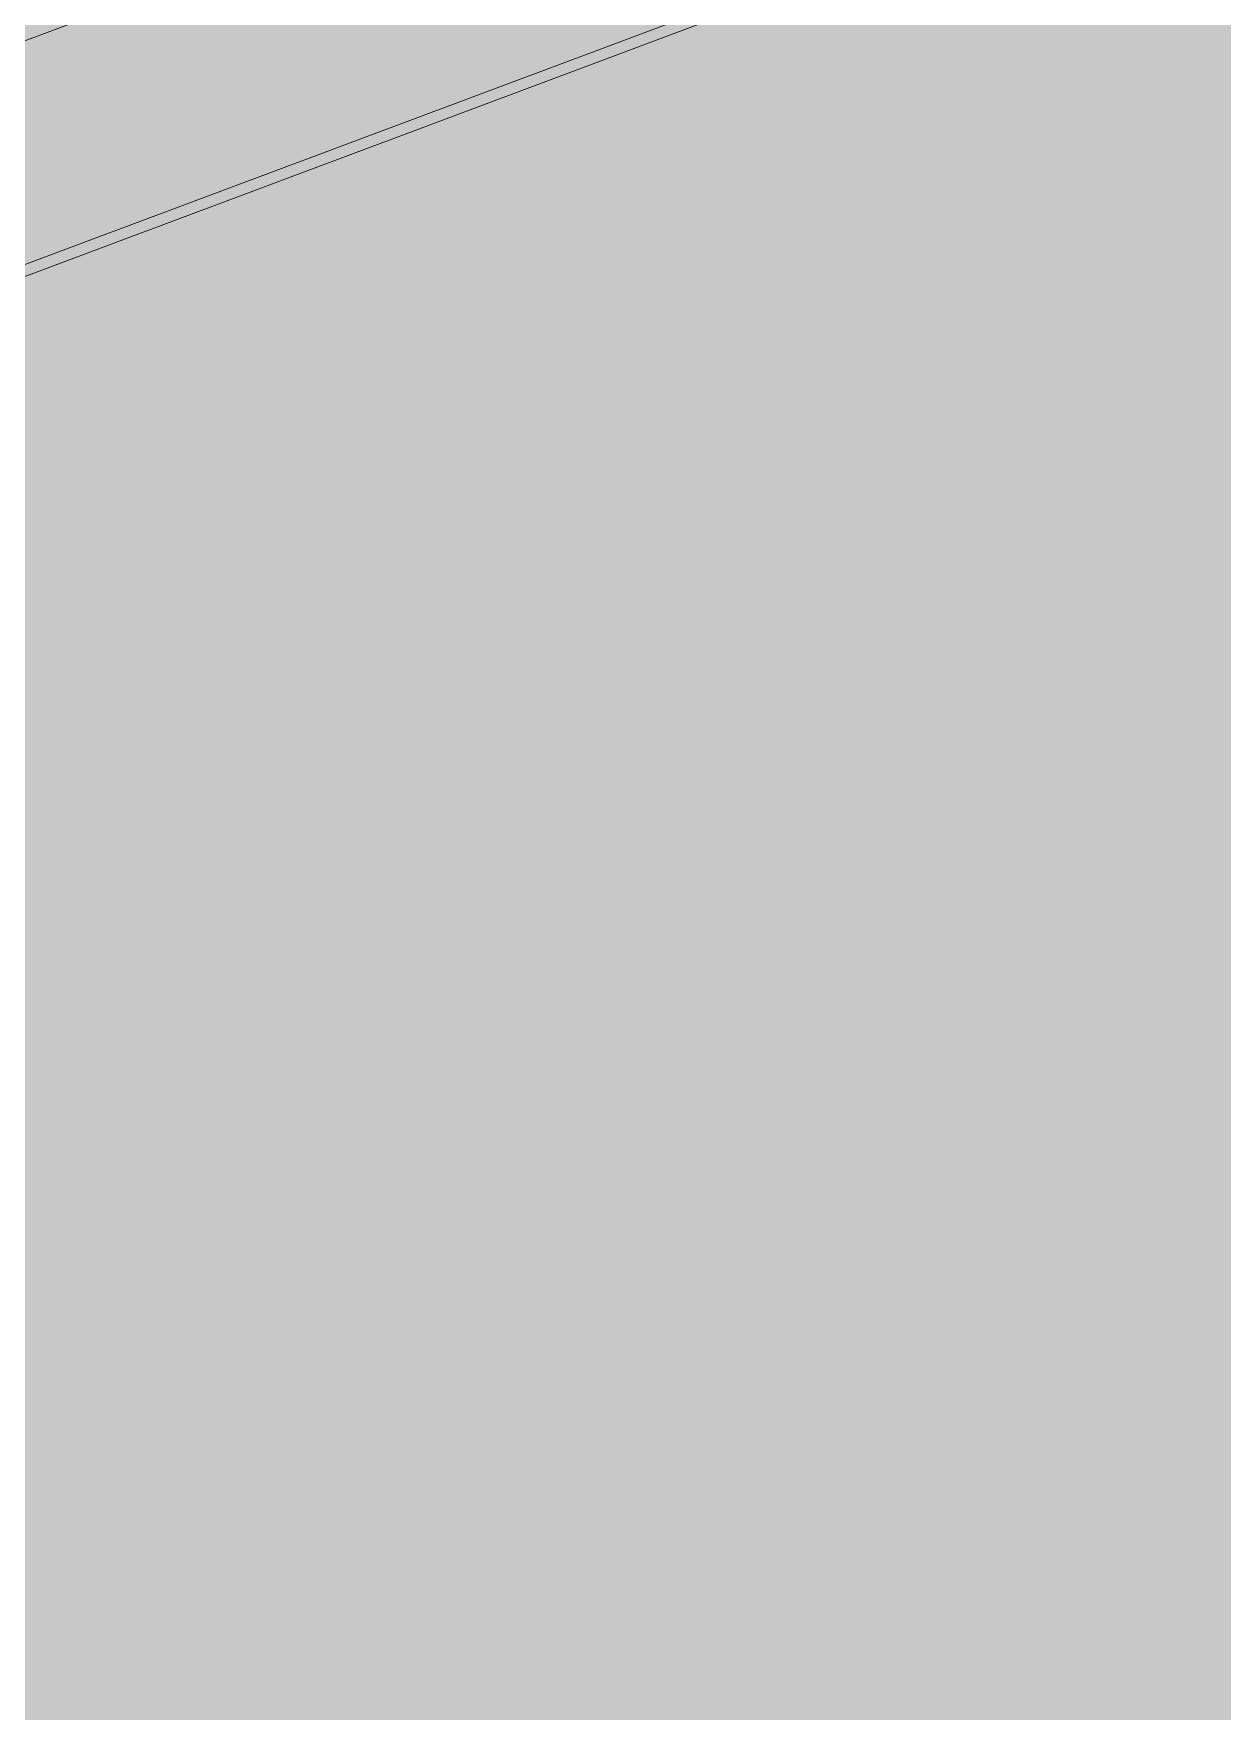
# Paper-space layout '03 3D Building and Roof' of a CAD drawing. Header units: millimetres. Extents: x 5 to 415, y 5 to 292.
# Drawn here: x 187.09 to 195.83, y 75.74 to 88.08 of the extents above; entities that cross this region are included whole.
import ezdxf

# ---------------------------------------------------------------- set-up
doc = ezdxf.new("R2010")
doc.units = ezdxf.units.MM
doc.layers.add('EXISTING', color=7, linetype='Continuous')
doc.layers.add('IMAGES', color=7, linetype='Continuous')

# ---------------------------------------------------------------- blocks, each defined once
blk = doc.blocks.new('SHEET_03')
at = {"layer": 'EXISTING', "color": 250, "lineweight": 9}
for p, q in [((96.061, 53.952), (211.603, 97.235)), ((96.061, 52.306), (211.603, 95.589)), ((96.061, 52.218), (211.603, 95.501))]:
    blk.add_line(p, q, dxfattribs=at)
at = {"layer": 'IMAGES', "color": 7}
for points in [[(187.346, 88), (187.517, 88), (187.346, 88.343), (187.517, 88.343)], [(187.003, 88), (187.174, 88), (187.003, 88.171), (187.174, 88.171)], [(187.174, 88), (187.346, 88), (187.174, 88.171), (187.346, 88.171)], [(187.517, 88), (188.031, 88), (187.517, 88.171), (188.031, 88.171)], [(188.031, 88), (188.203, 88), (188.031, 88.171), (188.203, 88.171)], [(188.203, 88), (188.545, 88), (188.203, 88.171), (188.545, 88.171)], [(188.545, 88), (189.916, 88), (188.545, 88.171), (189.916, 88.171)], [(189.916, 88), (190.088, 88), (189.916, 88.171), (190.088, 88.171)], [(190.088, 88), (190.259, 88), (190.088, 88.171), (190.259, 88.171)], [(190.259, 88), (190.43, 88), (190.259, 88.171), (190.43, 88.171)], [(190.43, 88), (190.602, 88), (190.43, 88.171), (190.602, 88.171)], [(190.602, 88), (190.773, 88), (190.602, 88.171), (190.773, 88.171)], [(190.773, 88), (190.944, 88), (190.773, 88.171), (190.944, 88.171)], [(190.944, 88), (191.116, 88), (190.944, 88.171), (191.116, 88.171)], [(191.116, 88), (191.287, 88), (191.116, 88.171), (191.287, 88.171)], [(191.287, 88), (191.458, 88), (191.287, 88.171), (191.458, 88.171)], [(191.458, 88), (191.801, 88), (191.458, 88.171), (191.801, 88.171)], [(191.801, 88), (192.144, 88), (191.801, 88.171), (192.144, 88.171)], [(192.144, 88), (192.315, 88), (192.144, 88.171), (192.315, 88.171)], [(192.315, 88), (192.487, 88), (192.315, 88.171), (192.487, 88.171)], [(192.487, 88), (209.966, 88), (192.487, 88.171), (209.966, 88.171)], [(187.003, 87.829), (187.174, 87.829), (187.003, 88), (187.174, 88)], [(187.174, 87.829), (187.346, 87.829), (187.174, 88), (187.346, 88)], [(187.346, 87.829), (187.517, 87.829), (187.346, 88), (187.517, 88)], [(187.517, 87.829), (188.031, 87.829), (187.517, 88), (188.031, 88)], [(188.031, 87.829), (189.745, 87.829), (188.031, 88), (189.745, 88)], [(189.745, 87.829), (189.916, 87.829), (189.745, 88), (189.916, 88)], [(189.916, 87.829), (190.088, 87.829), (189.916, 88), (190.088, 88)], [(190.088, 87.829), (190.259, 87.829), (190.088, 88), (190.259, 88)], [(190.259, 87.829), (190.43, 87.829), (190.259, 88), (190.43, 88)], [(190.43, 87.829), (190.602, 87.829), (190.43, 88), (190.602, 88)], [(190.602, 87.829), (190.773, 87.829), (190.602, 88), (190.773, 88)], [(190.773, 87.829), (190.944, 87.829), (190.773, 88), (190.944, 88)], [(190.944, 87.829), (191.116, 87.829), (190.944, 88), (191.116, 88)], [(191.116, 87.829), (191.287, 87.829), (191.116, 88), (191.287, 88)], [(191.287, 87.829), (191.458, 87.829), (191.287, 88), (191.458, 88)], [(191.458, 87.829), (191.801, 87.829), (191.458, 88), (191.801, 88)], [(191.801, 87.829), (192.144, 87.829), (191.801, 88), (192.144, 88)], [(192.144, 87.829), (192.315, 87.829), (192.144, 88), (192.315, 88)], [(192.315, 87.829), (209.966, 87.829), (192.315, 88), (209.966, 88)], [(187.003, 87.657), (187.346, 87.657), (187.003, 87.829), (187.346, 87.829)], [(187.346, 87.657), (189.059, 87.657), (187.346, 87.829), (189.059, 87.829)], [(189.059, 87.657), (189.231, 87.657), (189.059, 87.829), (189.231, 87.829)], [(189.231, 87.657), (189.402, 87.657), (189.231, 87.829), (189.402, 87.829)], [(189.402, 87.657), (189.745, 87.657), (189.402, 87.829), (189.745, 87.829)], [(189.745, 87.657), (189.916, 87.657), (189.745, 87.829), (189.916, 87.829)], [(189.916, 87.657), (190.088, 87.657), (189.916, 87.829), (190.088, 87.829)], [(190.088, 87.657), (190.259, 87.657), (190.088, 87.829), (190.259, 87.829)], [(190.259, 87.657), (190.43, 87.657), (190.259, 87.829), (190.43, 87.829)], [(190.43, 87.657), (190.602, 87.657), (190.43, 87.829), (190.602, 87.829)], [(190.602, 87.657), (190.773, 87.657), (190.602, 87.829), (190.773, 87.829)], [(190.773, 87.657), (190.944, 87.657), (190.773, 87.829), (190.944, 87.829)], [(190.944, 87.657), (191.458, 87.657), (190.944, 87.829), (191.458, 87.829)], [(191.458, 87.657), (191.63, 87.657), (191.458, 87.829), (191.63, 87.829)], [(191.63, 87.657), (191.801, 87.657), (191.63, 87.829), (191.801, 87.829)], [(191.801, 87.657), (209.966, 87.657), (191.801, 87.829), (209.966, 87.829)], [(186.832, 87.486), (188.374, 87.486), (186.832, 87.657), (188.374, 87.657)], [(188.374, 87.486), (188.545, 87.486), (188.374, 87.657), (188.545, 87.657)], [(188.545, 87.486), (188.888, 87.486), (188.545, 87.657), (188.888, 87.657)], [(188.888, 87.486), (189.059, 87.486), (188.888, 87.657), (189.059, 87.657)], [(189.059, 87.486), (189.402, 87.486), (189.059, 87.657), (189.402, 87.657)], [(189.402, 87.314), (189.573, 87.314), (189.402, 87.657), (189.573, 87.657)], [(189.573, 87.486), (189.745, 87.486), (189.573, 87.657), (189.745, 87.657)], [(189.745, 87.486), (189.916, 87.486), (189.745, 87.657), (189.916, 87.657)], [(189.916, 87.486), (190.088, 87.486), (189.916, 87.657), (190.088, 87.657)], [(190.088, 87.486), (190.259, 87.486), (190.088, 87.657), (190.259, 87.657)], [(190.259, 87.314), (190.43, 87.314), (190.259, 87.657), (190.43, 87.657)], [(190.43, 87.486), (190.602, 87.486), (190.43, 87.657), (190.602, 87.657)], [(190.602, 87.486), (190.944, 87.486), (190.602, 87.657), (190.944, 87.657)], [(190.944, 87.486), (191.458, 87.486), (190.944, 87.657), (191.458, 87.657)], [(191.458, 87.486), (209.966, 87.486), (191.458, 87.657), (209.966, 87.657)], [(186.318, 87.314), (188.203, 87.314), (186.318, 87.486), (188.203, 87.486)], [(188.203, 87.314), (188.374, 87.314), (188.203, 87.486), (188.374, 87.486)], [(188.374, 87.314), (188.888, 87.314), (188.374, 87.486), (188.888, 87.486)], [(188.888, 87.314), (189.231, 87.314), (188.888, 87.486), (189.231, 87.486)], [(189.231, 87.314), (189.402, 87.314), (189.231, 87.486), (189.402, 87.486)], [(189.573, 87.314), (189.745, 87.314), (189.573, 87.486), (189.745, 87.486)], [(189.745, 87.143), (189.916, 87.143), (189.745, 87.486), (189.916, 87.486)], [(189.916, 87.314), (190.259, 87.314), (189.916, 87.486), (190.259, 87.486)], [(190.43, 87.314), (191.116, 87.314), (190.43, 87.486), (191.116, 87.486)], [(191.116, 87.314), (191.287, 87.314), (191.116, 87.486), (191.287, 87.486)], [(191.287, 87.314), (191.458, 87.314), (191.287, 87.486), (191.458, 87.486)], [(191.458, 87.314), (191.801, 87.314), (191.458, 87.486), (191.801, 87.486)], [(191.801, 87.314), (191.973, 87.314), (191.801, 87.486), (191.973, 87.486)], [(191.973, 87.314), (209.966, 87.314), (191.973, 87.486), (209.966, 87.486)], [(185.975, 87.143), (187.517, 87.143), (185.975, 87.314), (187.517, 87.314)], [(187.517, 87.143), (187.688, 87.143), (187.517, 87.314), (187.688, 87.314)], [(187.688, 87.143), (187.86, 87.143), (187.688, 87.314), (187.86, 87.314)], [(187.86, 87.143), (188.031, 87.143), (187.86, 87.314), (188.031, 87.314)], [(188.031, 87.143), (188.374, 87.143), (188.031, 87.314), (188.374, 87.314)], [(188.374, 87.143), (188.545, 87.143), (188.374, 87.314), (188.545, 87.314)], [(188.545, 87.143), (188.717, 87.143), (188.545, 87.314), (188.717, 87.314)], [(188.717, 87.143), (188.888, 87.143), (188.717, 87.314), (188.888, 87.314)], [(188.888, 87.143), (189.059, 87.143), (188.888, 87.314), (189.059, 87.314)], [(189.059, 87.143), (189.231, 87.143), (189.059, 87.314), (189.231, 87.314)], [(189.231, 86.971), (189.573, 86.971), (189.231, 87.314), (189.573, 87.314)], [(189.573, 87.143), (189.745, 87.143), (189.573, 87.314), (189.745, 87.314)], [(189.916, 87.143), (190.088, 87.143), (189.916, 87.314), (190.088, 87.314)], [(190.088, 87.143), (190.43, 87.143), (190.088, 87.314), (190.43, 87.314)], [(190.43, 87.143), (190.944, 87.143), (190.43, 87.314), (190.944, 87.314)], [(190.944, 87.143), (191.287, 87.143), (190.944, 87.314), (191.287, 87.314)], [(191.287, 87.143), (191.63, 87.143), (191.287, 87.314), (191.63, 87.314)], [(191.63, 87.143), (191.801, 87.143), (191.63, 87.314), (191.801, 87.314)], [(191.801, 87.143), (191.973, 87.143), (191.801, 87.314), (191.973, 87.314)], [(191.973, 87.143), (192.144, 87.143), (191.973, 87.314), (192.144, 87.314)], [(192.144, 87.143), (192.315, 87.143), (192.144, 87.314), (192.315, 87.314)], [(192.315, 87.143), (209.966, 87.143), (192.315, 87.314), (209.966, 87.314)], [(185.461, 86.971), (187.346, 86.971), (185.461, 87.143), (187.346, 87.143)], [(187.346, 86.971), (187.517, 86.971), (187.346, 87.143), (187.517, 87.143)], [(187.517, 86.971), (187.688, 86.971), (187.517, 87.143), (187.688, 87.143)], [(187.688, 86.971), (187.86, 86.971), (187.688, 87.143), (187.86, 87.143)], [(187.86, 86.971), (188.374, 86.971), (187.86, 87.143), (188.374, 87.143)], [(188.374, 86.971), (188.545, 86.971), (188.374, 87.143), (188.545, 87.143)], [(188.545, 86.971), (188.717, 86.971), (188.545, 87.143), (188.717, 87.143)], [(188.717, 86.971), (188.888, 86.971), (188.717, 87.143), (188.888, 87.143)], [(188.888, 86.971), (189.231, 86.971), (188.888, 87.143), (189.231, 87.143)], [(189.573, 86.971), (189.745, 86.971), (189.573, 87.143), (189.745, 87.143)], [(189.745, 86.971), (190.088, 86.971), (189.745, 87.143), (190.088, 87.143)], [(190.088, 86.971), (191.287, 86.971), (190.088, 87.143), (191.287, 87.143)], [(191.287, 86.971), (191.63, 86.971), (191.287, 87.143), (191.63, 87.143)], [(191.63, 86.971), (191.801, 86.971), (191.63, 87.143), (191.801, 87.143)], [(191.801, 86.971), (191.973, 86.971), (191.801, 87.143), (191.973, 87.143)], [(191.973, 86.971), (192.144, 86.971), (191.973, 87.143), (192.144, 87.143)], [(192.144, 86.971), (192.315, 86.971), (192.144, 87.143), (192.315, 87.143)], [(192.315, 86.971), (192.829, 86.971), (192.315, 87.143), (192.829, 87.143)], [(192.829, 86.971), (209.966, 86.971), (192.829, 87.143), (209.966, 87.143)], [(187.003, 86.629), (187.174, 86.629), (187.003, 86.971), (187.174, 86.971)], [(187.174, 86.8), (187.517, 86.8), (187.174, 86.971), (187.517, 86.971)], [(187.517, 86.8), (187.688, 86.8), (187.517, 86.971), (187.688, 86.971)], [(187.688, 86.629), (187.86, 86.629), (187.688, 86.971), (187.86, 86.971)], [(187.86, 86.8), (188.031, 86.8), (187.86, 86.971), (188.031, 86.971)], [(188.031, 86.8), (188.203, 86.8), (188.031, 86.971), (188.203, 86.971)], [(188.203, 86.8), (188.374, 86.8), (188.203, 86.971), (188.374, 86.971)], [(188.374, 86.8), (188.888, 86.8), (188.374, 86.971), (188.888, 86.971)], [(188.888, 86.8), (189.059, 86.8), (188.888, 86.971), (189.059, 86.971)], [(189.059, 86.8), (189.231, 86.8), (189.059, 86.971), (189.231, 86.971)], [(189.231, 86.8), (189.573, 86.8), (189.231, 86.971), (189.573, 86.971)], [(189.573, 86.8), (189.745, 86.8), (189.573, 86.971), (189.745, 86.971)], [(189.745, 86.8), (191.63, 86.8), (189.745, 86.971), (191.63, 86.971)], [(191.63, 86.8), (191.973, 86.8), (191.63, 86.971), (191.973, 86.971)], [(191.973, 86.8), (192.144, 86.8), (191.973, 86.971), (192.144, 86.971)], [(192.144, 86.8), (192.315, 86.8), (192.144, 86.971), (192.315, 86.971)], [(192.315, 86.8), (192.487, 86.8), (192.315, 86.971), (192.487, 86.971)], [(192.487, 86.8), (192.829, 86.8), (192.487, 86.971), (192.829, 86.971)], [(192.829, 86.8), (193.172, 86.8), (192.829, 86.971), (193.172, 86.971)], [(193.172, 86.8), (209.966, 86.8), (193.172, 86.971), (209.966, 86.971)], [(187.174, 86.629), (187.517, 86.629), (187.174, 86.8), (187.517, 86.8)], [(187.517, 86.629), (187.688, 86.629), (187.517, 86.8), (187.688, 86.8)], [(187.86, 86.629), (188.203, 86.629), (187.86, 86.8), (188.203, 86.8)], [(188.203, 86.629), (188.374, 86.629), (188.203, 86.8), (188.374, 86.8)], [(188.374, 86.629), (188.545, 86.629), (188.374, 86.8), (188.545, 86.8)], [(188.545, 86.629), (188.717, 86.629), (188.545, 86.8), (188.717, 86.8)], [(188.717, 86.629), (189.231, 86.629), (188.717, 86.8), (189.231, 86.8)], [(189.231, 86.629), (192.144, 86.629), (189.231, 86.8), (192.144, 86.8)], [(192.144, 86.629), (192.658, 86.629), (192.144, 86.8), (192.658, 86.8)], [(192.658, 86.629), (192.829, 86.629), (192.658, 86.8), (192.829, 86.8)], [(192.829, 86.629), (193.001, 86.629), (192.829, 86.8), (193.001, 86.8)], [(193.001, 86.629), (193.172, 86.629), (193.001, 86.8), (193.172, 86.8)], [(193.172, 86.629), (193.343, 86.629), (193.172, 86.8), (193.343, 86.8)], [(193.343, 86.629), (193.686, 86.629), (193.343, 86.8), (193.686, 86.8)], [(193.686, 86.629), (209.966, 86.629), (193.686, 86.8), (209.966, 86.8)], [(187.003, 86.457), (187.174, 86.457), (187.003, 86.629), (187.174, 86.629)], [(187.174, 86.457), (187.517, 86.457), (187.174, 86.629), (187.517, 86.629)], [(187.517, 86.457), (188.031, 86.457), (187.517, 86.629), (188.031, 86.629)], [(188.031, 86.457), (188.203, 86.457), (188.031, 86.629), (188.203, 86.629)], [(188.203, 86.457), (188.374, 86.457), (188.203, 86.629), (188.374, 86.629)], [(188.374, 86.457), (188.717, 86.457), (188.374, 86.629), (188.717, 86.629)], [(188.717, 86.457), (192.658, 86.457), (188.717, 86.629), (192.658, 86.629)], [(192.658, 86.457), (192.829, 86.457), (192.658, 86.629), (192.829, 86.629)], [(192.829, 86.457), (193.001, 86.457), (192.829, 86.629), (193.001, 86.629)], [(193.001, 86.457), (193.343, 86.457), (193.001, 86.629), (193.343, 86.629)], [(193.343, 86.457), (193.686, 86.457), (193.343, 86.629), (193.686, 86.629)], [(193.686, 86.457), (194.2, 86.457), (193.686, 86.629), (194.2, 86.629)], [(194.2, 86.457), (209.966, 86.457), (194.2, 86.629), (209.966, 86.629)], [(187.003, 86.114), (187.174, 86.114), (187.003, 86.457), (187.174, 86.457)], [(187.174, 86.286), (187.517, 86.286), (187.174, 86.457), (187.517, 86.457)], [(187.517, 86.286), (187.86, 86.286), (187.517, 86.457), (187.86, 86.457)], [(187.86, 86.286), (188.203, 86.286), (187.86, 86.457), (188.203, 86.457)], [(188.203, 86.286), (188.374, 86.286), (188.203, 86.457), (188.374, 86.457)], [(188.374, 86.286), (193.001, 86.286), (188.374, 86.457), (193.001, 86.457)], [(193.001, 86.286), (193.343, 86.286), (193.001, 86.457), (193.343, 86.457)], [(193.343, 86.286), (193.515, 86.286), (193.343, 86.457), (193.515, 86.457)], [(193.515, 86.286), (193.686, 86.286), (193.515, 86.457), (193.686, 86.457)], [(193.686, 86.286), (193.858, 86.286), (193.686, 86.457), (193.858, 86.457)], [(193.858, 86.286), (194.029, 86.286), (193.858, 86.457), (194.029, 86.457)], [(194.029, 86.286), (194.2, 86.286), (194.029, 86.457), (194.2, 86.457)], [(194.2, 86.286), (194.543, 86.286), (194.2, 86.457), (194.543, 86.457)], [(194.543, 86.286), (209.966, 86.286), (194.543, 86.457), (209.966, 86.457)], [(187.174, 86.114), (187.346, 86.114), (187.174, 86.286), (187.346, 86.286)], [(187.346, 86.114), (187.517, 86.114), (187.346, 86.286), (187.517, 86.286)], [(187.517, 86.114), (187.86, 86.114), (187.517, 86.286), (187.86, 86.286)], [(187.86, 86.114), (193.515, 86.114), (187.86, 86.286), (193.515, 86.286)], [(193.515, 86.114), (193.686, 86.114), (193.515, 86.286), (193.686, 86.286)], [(193.686, 86.114), (193.858, 86.114), (193.686, 86.286), (193.858, 86.286)], [(193.858, 86.114), (194.029, 86.114), (193.858, 86.286), (194.029, 86.286)], [(194.029, 86.114), (194.2, 86.114), (194.029, 86.286), (194.2, 86.286)], [(194.2, 86.114), (194.372, 86.114), (194.2, 86.286), (194.372, 86.286)], [(194.372, 86.114), (194.543, 86.114), (194.372, 86.286), (194.543, 86.286)], [(194.543, 86.114), (195.057, 86.114), (194.543, 86.286), (195.057, 86.286)], [(195.057, 86.114), (209.966, 86.114), (195.057, 86.286), (209.966, 86.286)], [(187.003, 85.943), (187.174, 85.943), (187.003, 86.114), (187.174, 86.114)], [(187.174, 85.943), (187.346, 85.943), (187.174, 86.114), (187.346, 86.114)], [(187.346, 85.943), (194.029, 85.943), (187.346, 86.114), (194.029, 86.114)], [(194.029, 85.943), (194.2, 85.943), (194.029, 86.114), (194.2, 86.114)], [(194.2, 85.943), (194.372, 85.943), (194.2, 86.114), (194.372, 86.114)], [(194.372, 85.943), (194.543, 85.943), (194.372, 86.114), (194.543, 86.114)], [(194.543, 85.943), (194.714, 85.943), (194.543, 86.114), (194.714, 86.114)], [(194.714, 85.943), (195.057, 85.943), (194.714, 86.114), (195.057, 86.114)], [(195.057, 85.943), (195.4, 85.943), (195.057, 86.114), (195.4, 86.114)], [(195.4, 85.943), (195.571, 85.943), (195.4, 86.114), (195.571, 86.114)], [(195.571, 85.943), (209.966, 85.943), (195.571, 86.114), (209.966, 86.114)], [(187.003, 85.771), (194.543, 85.771), (187.003, 85.943), (194.543, 85.943)], [(194.543, 85.771), (194.886, 85.771), (194.543, 85.943), (194.886, 85.943)], [(194.886, 85.771), (195.057, 85.771), (194.886, 85.943), (195.057, 85.943)], [(195.057, 85.771), (195.4, 85.771), (195.057, 85.943), (195.4, 85.943)], [(195.4, 85.771), (195.571, 85.771), (195.4, 85.943), (195.571, 85.943)], [(195.571, 85.771), (195.914, 85.771), (195.571, 85.943), (195.914, 85.943)], [(186.489, 85.6), (195.057, 85.6), (186.489, 85.771), (195.057, 85.771)], [(195.057, 85.6), (195.4, 85.6), (195.057, 85.771), (195.4, 85.771)], [(195.4, 85.6), (195.571, 85.6), (195.4, 85.771), (195.571, 85.771)], [(195.571, 85.6), (195.743, 85.6), (195.571, 85.771), (195.743, 85.771)], [(195.743, 85.6), (195.914, 85.6), (195.743, 85.771), (195.914, 85.771)], [(186.146, 85.429), (195.4, 85.429), (186.146, 85.6), (195.4, 85.6)], [(195.4, 85.429), (195.571, 85.429), (195.4, 85.6), (195.571, 85.6)], [(195.571, 85.429), (195.743, 85.429), (195.571, 85.6), (195.743, 85.6)], [(195.743, 85.257), (195.914, 85.257), (195.743, 85.6), (195.914, 85.6)], [(185.632, 85.257), (195.743, 85.257), (185.632, 85.429), (195.743, 85.429)], [(185.118, 85.086), (196.428, 85.086), (185.118, 85.257), (196.428, 85.257)], [(184.775, 84.914), (196.771, 84.914), (184.775, 85.086), (196.771, 85.086)], [(184.261, 84.743), (197.285, 84.743), (184.261, 84.914), (197.285, 84.914)], [(183.747, 84.571), (197.627, 84.571), (183.747, 84.743), (197.627, 84.743)], [(183.404, 84.4), (198.142, 84.4), (183.404, 84.571), (198.142, 84.571)], [(182.89, 84.229), (198.656, 84.229), (182.89, 84.4), (198.656, 84.4)], [(182.376, 84.057), (198.998, 84.057), (182.376, 84.229), (198.998, 84.229)], [(182.033, 83.886), (199.512, 83.886), (182.033, 84.057), (199.512, 84.057)], [(181.348, 83.714), (200.027, 83.714), (181.348, 83.886), (200.027, 83.886)], [(181.177, 83.543), (200.369, 83.543), (181.177, 83.714), (200.369, 83.714)], [(180.491, 83.371), (200.883, 83.371), (180.491, 83.543), (200.883, 83.543)], [(180.148, 83.2), (201.226, 83.2), (180.148, 83.371), (201.226, 83.371)], [(179.634, 83.029), (201.74, 83.029), (179.634, 83.2), (201.74, 83.2)], [(179.12, 82.857), (202.254, 82.857), (179.12, 83.029), (202.254, 83.029)], [(178.778, 82.686), (202.597, 82.686), (178.778, 82.857), (202.597, 82.857)], [(178.263, 82.514), (203.111, 82.514), (178.263, 82.686), (203.111, 82.686)], [(177.749, 82.343), (203.625, 82.343), (177.749, 82.514), (203.625, 82.514)], [(177.407, 82.171), (203.968, 82.171), (177.407, 82.343), (203.968, 82.343)], [(176.893, 82), (204.653, 82), (176.893, 82.171), (204.653, 82.171)], [(176.55, 81.829), (204.825, 81.829), (176.55, 82), (204.825, 82)], [(176.036, 81.657), (205.51, 81.657), (176.036, 81.829), (205.51, 81.829)], [(175.35, 81.486), (206.024, 81.486), (175.35, 81.657), (206.024, 81.657)], [(175.179, 81.314), (206.367, 81.314), (175.179, 81.486), (206.367, 81.486)], [(174.493, 81.143), (206.881, 81.143), (174.493, 81.314), (206.881, 81.314)], [(174.322, 80.971), (207.224, 80.971), (174.322, 81.143), (207.224, 81.143)], [(173.637, 80.8), (207.738, 80.8), (173.637, 80.971), (207.738, 80.971)], [(173.123, 80.629), (208.252, 80.629), (173.123, 80.8), (208.252, 80.8)], [(172.78, 80.457), (208.595, 80.457), (172.78, 80.629), (208.595, 80.629)], [(172.266, 80.286), (209.109, 80.286), (172.266, 80.457), (209.109, 80.457)], [(171.923, 80.114), (209.452, 80.114), (171.923, 80.286), (209.452, 80.286)], [(171.409, 79.943), (209.966, 79.943), (171.409, 80.114), (209.966, 80.114)], [(170.895, 79.771), (209.966, 79.771), (170.895, 79.943), (209.966, 79.943)], [(170.552, 79.6), (209.966, 79.6), (170.552, 79.771), (209.966, 79.771)], [(170.038, 79.429), (209.966, 79.429), (170.038, 79.6), (209.966, 79.6)], [(169.524, 79.257), (209.966, 79.257), (169.524, 79.429), (209.966, 79.429)], [(169.181, 79.086), (209.966, 79.086), (169.181, 79.257), (209.966, 79.257)], [(168.667, 78.914), (209.966, 78.914), (168.667, 79.086), (209.966, 79.086)], [(168.324, 78.743), (209.966, 78.743), (168.324, 78.914), (209.966, 78.914)], [(167.81, 78.571), (209.966, 78.571), (167.81, 78.743), (209.966, 78.743)], [(167.296, 78.4), (209.966, 78.4), (167.296, 78.571), (209.966, 78.571)], [(166.953, 78.229), (209.966, 78.229), (166.953, 78.4), (209.966, 78.4)], [(166.439, 78.057), (209.966, 78.057), (166.439, 78.229), (209.966, 78.229)], [(165.925, 77.886), (210.137, 77.886), (165.925, 78.057), (210.137, 78.057)], [(165.583, 77.714), (209.794, 77.714), (165.583, 77.886), (209.794, 77.886)], [(165.069, 77.543), (209.28, 77.543), (165.069, 77.714), (209.28, 77.714)], [(164.554, 77.371), (208.937, 77.371), (164.554, 77.543), (208.937, 77.543)], [(164.04, 77.2), (208.423, 77.2), (164.04, 77.371), (208.423, 77.371)], [(163.526, 77.029), (207.909, 77.029), (163.526, 77.2), (207.909, 77.2)], [(163.355, 76.857), (207.567, 76.857), (163.355, 77.029), (207.567, 77.029)], [(162.669, 76.686), (207.224, 76.686), (162.669, 76.857), (207.224, 76.857)], [(162.327, 76.514), (206.71, 76.514), (162.327, 76.686), (206.71, 76.686)], [(161.813, 76.343), (206.024, 76.343), (161.813, 76.514), (206.024, 76.514)], [(161.299, 76.171), (205.682, 76.171), (161.299, 76.343), (205.682, 76.343)], [(160.956, 76), (205.339, 76), (160.956, 76.171), (205.339, 76.171)], [(160.442, 75.829), (204.825, 75.829), (160.442, 76), (204.825, 76)], [(159.928, 75.657), (204.825, 75.657), (159.928, 75.829), (204.825, 75.829)]]:
    blk.add_solid(points, dxfattribs=at)

psp = doc.layouts.new('03 3D Building and Roof')

# ---------------------------------------------------------------- block references
psp.add_blockref('SHEET_03', (0, 0))

doc.saveas('drawing.dxf')
